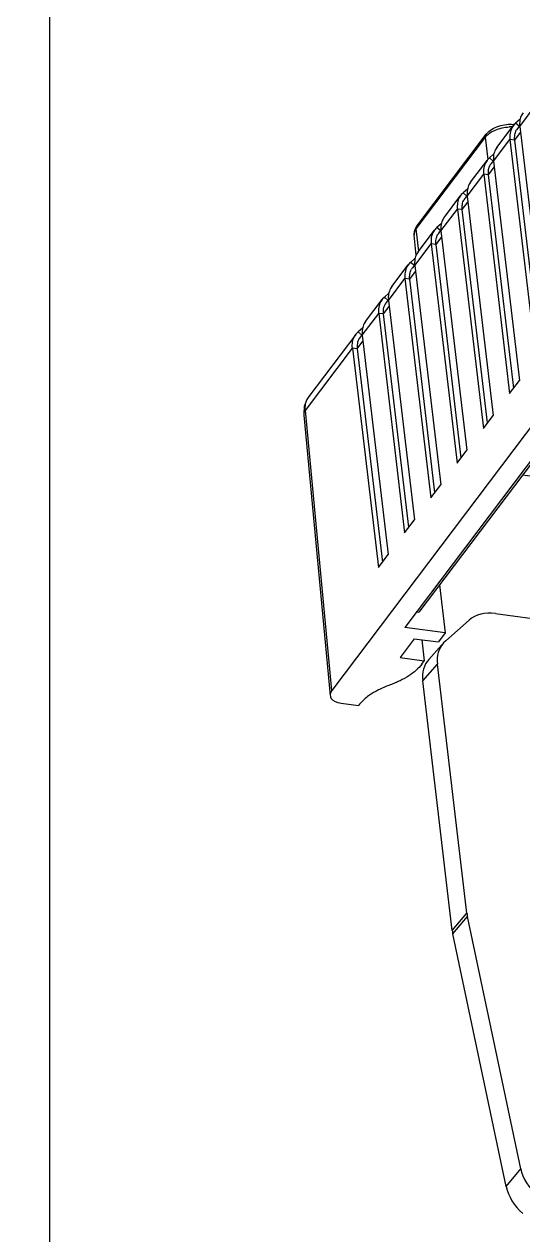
# Model space of a CAD drawing. Header units: millimetres. Extents: x 14343 to 15285, y -9166 to -7819.
# Drawn here: x 14812 to 14850.8, y -8929.8 to -8835.3 of the extents above; entities that cross this region are included whole.
import ezdxf

# ---------------------------------------------------------------- set-up
doc = ezdxf.new("R2010")
doc.units = ezdxf.units.MM

# ---------------------------------------------------------------- blocks, each defined once
blk = doc.blocks.new('u9')
at = {"color": 7, "linetype": 'Continuous'}
for p, q in [((-35.59, 433.181), (-36.721, 431.791)), ((-35.59, 433.181), (-31.432, 413.462)), ((-36.721, 431.791), (-32.573, 412.121)), ((-31.432, 413.462), (-32.573, 412.121)), ((-31.39, 413.209), (-32.532, 411.868)), ((-31.39, 413.209), (-29.089, 393.737)), ((-32.532, 411.868), (-30.236, 392.444)), ((-22.736, 395.483), (-24.088, 395.662)), ((-19.813, 373.006), (-21.866, 394.882)), ((-106.712, 282.145), (-21.997, 394.489)), ((-21.997, 394.489), (-19.946, 372.631)), ((-34.749, 388.488), (-71.573, 393.386)), ((-29.089, 393.737), (-30.236, 392.444)), ((-29.565, 392.062), (-30.572, 390.926)), ((-29.006, 392.435), (-29.21, 392.164)), ((-29.017, 390.526), (-29.21, 392.164)), ((-27.318, 391.912), (-29.21, 392.164)), ((-28.423, 390.447), (-27.318, 391.912)), ((-30.881, 390.601), (-32.701, 389.005)), ((-30.881, 390.601), (-30.71, 390.772)), ((-30.847, 389.993), (-30.315, 390.698)), ((-28.423, 390.447), (-30.315, 390.698)), ((-104.628, 287.541), (-27.69, 389.573)), ((-30.404, 386.243), (-30.847, 389.993)), ((-30.847, 389.993), (-27.69, 389.573)), ((-104.813, 287.566), (-28.794, 388.378)), ((-28.609, 388.353), (-28.794, 388.378)), ((-25.629, 384.896), (-26.394, 383.881)), ((-23.983, 367.823), (-25.95, 384.47)), ((-23.606, 367.777), (-25.629, 384.896)), ((-24.372, 366.765), (-26.394, 383.881)), ((-27.675, 382.182), (-28.44, 381.167)), ((-27.996, 381.756), (-26.029, 365.11)), ((-25.653, 365.066), (-27.675, 382.182)), ((-26.418, 364.051), (-28.44, 381.167)), ((-29.721, 379.469), (-30.487, 378.454)), ((-30.043, 379.043), (-28.076, 362.396)), ((-27.699, 362.353), (-29.721, 379.469)), ((-36.874, 377.664), (-38.03, 377.817)), ((-28.464, 361.338), (-30.487, 378.454)), ((-31.768, 376.755), (-32.533, 375.74)), ((-32.089, 376.329), (-30.122, 359.682)), ((-29.745, 359.639), (-31.768, 376.755)), ((-30.51, 358.624), (-32.533, 375.74)), ((-33.814, 374.042), (-34.579, 373.027)), ((-31.791, 356.925), (-33.814, 374.042)), ((-34.135, 373.615), (-32.168, 356.969)), ((-32.556, 355.911), (-34.579, 373.027)), ((-19.946, 372.631), (-23.606, 367.777)), ((-35.86, 371.328), (-36.625, 370.313)), ((-33.837, 354.212), (-35.86, 371.328)), ((-23.867, 366.707), (-20.216, 371.549)), ((-34.603, 353.197), (-36.625, 370.313)), ((-36.181, 370.902), (-34.214, 354.255)), ((-35.884, 351.498), (-37.906, 368.614)), ((-36.649, 350.483), (-38.671, 367.599)), ((-38.228, 368.188), (-36.261, 351.542)), ((-23.983, 367.823), (-24.427, 367.235)), ((-23.983, 367.823), (-23.606, 367.78)), ((-24.372, 366.765), (-25.653, 365.066)), ((-24.412, 366.193), (-24.049, 366.512)), ((-24.373, 366.703), (-24.201, 366.931)), ((-24.352, 366.769), (-24.047, 366.513)), ((-24.632, 365.695), (-25.913, 363.996)), ((-26.029, 365.11), (-26.473, 364.521)), ((-26.029, 365.11), (-25.653, 365.066)), ((-26.418, 364.051), (-27.699, 362.353)), ((-26.457, 363.483), (-26.095, 363.801)), ((-26.419, 363.99), (-26.247, 364.218)), ((-26.398, 364.055), (-26.095, 363.801)), ((-26.678, 362.981), (-27.959, 361.282)), ((-28.076, 362.396), (-28.52, 361.807)), ((-28.076, 362.396), (-27.699, 362.353)), ((-28.464, 361.338), (-29.745, 359.639)), ((-28.504, 360.769), (-28.141, 361.087)), ((-28.465, 361.276), (-28.293, 361.504)), ((-28.444, 361.341), (-28.141, 361.087)), ((-28.725, 360.267), (-30.006, 358.569)), ((-28.773, 360.204), (-28.585, 358.473)), ((-28.586, 360.534), (-28.426, 358.956)), ((-30.122, 359.682), (-30.566, 359.094)), ((-30.122, 359.682), (-29.745, 359.639)), ((-28.639, 358.254), (-34.041, 351.09)), ((-28.585, 358.473), (-33.987, 351.309)), ((-30.51, 358.624), (-31.791, 356.925)), ((-30.55, 358.056), (-30.187, 358.373)), ((-30.511, 358.562), (-30.339, 358.791)), ((-30.491, 358.628), (-30.187, 358.373)), ((-30.771, 357.554), (-32.052, 355.855)), ((-32.168, 356.969), (-32.612, 356.38)), ((-32.558, 355.849), (-32.386, 356.077)), ((-32.168, 356.969), (-31.791, 356.925)), ((-32.556, 355.911), (-33.837, 354.212)), ((-32.596, 355.342), (-32.234, 355.66)), ((-32.537, 355.914), (-32.234, 355.66)), ((-34.214, 354.255), (-34.658, 353.667)), ((-34.214, 354.255), (-33.837, 354.212)), ((-32.817, 354.84), (-34.098, 353.142)), ((-34.604, 353.135), (-34.432, 353.363)), ((-34.603, 353.197), (-35.884, 351.498)), ((-34.642, 352.628), (-34.28, 352.946)), ((-34.583, 353.201), (-34.28, 352.946)), ((-34.177, 353.057), (-33.987, 351.309)), ((-36.261, 351.542), (-36.704, 350.953)), ((-36.261, 351.542), (-35.884, 351.498)), ((-34.863, 352.127), (-36.144, 350.428)), ((-36.649, 350.483), (-37.93, 348.785)), ((-36.65, 350.422), (-36.478, 350.65)), ((-36.629, 350.487), (-36.326, 350.233)), ((-36.688, 349.915), (-36.326, 350.233))]:
    blk.add_line(p, q, dxfattribs=at)
for points in [[(-20.218, 371.547), (-20.063, 371.785), (-19.856, 372.327)], [(-19.856, 372.327), (-19.807, 372.919), (-19.813, 373.005)]]:
    blk.add_lwpolyline(points, dxfattribs=at)
for centre, radius, start, end in [((-21.281, 372.353), 1.334, 322.94801, 330.88799), ((-25.066, 367.585), 1.084, 322.94094, 330.95857), ((-24.909, 367.493), 1.305, 311.26414, 320.22981), ((-24.917, 367.5), 1.316, 320.21375, 322.96575), ((-27.112, 364.871), 1.084, 322.94094, 330.95857), ((-26.955, 364.781), 1.305, 311.26364, 320.15491), ((-26.964, 364.789), 1.316, 320.13911, 322.95647), ((-29.158, 362.157), 1.084, 322.94094, 330.95857), ((-29.002, 362.068), 1.305, 311.26364, 320.15491), ((-29.01, 362.075), 1.316, 320.13911, 322.95647), ((-31.204, 359.444), 1.084, 322.94094, 330.95857), ((-29.007, 358.899), 0.582, 349.25303, 5.66505), ((-31.048, 359.354), 1.305, 311.26364, 320.15491), ((-31.056, 359.361), 1.316, 320.13911, 322.95647), ((-33.251, 356.73), 1.084, 322.94094, 330.95857), ((-33.094, 356.64), 1.305, 311.26364, 320.15491), ((-33.102, 356.648), 1.316, 320.13911, 322.95647), ((-35.297, 354.017), 1.084, 322.94094, 330.95857), ((-35.14, 353.927), 1.305, 311.26364, 320.15491), ((-35.148, 353.934), 1.316, 320.13911, 322.95647), ((-37.343, 351.303), 1.084, 322.94094, 330.95857), ((-37.186, 351.213), 1.305, 311.26364, 320.15491), ((-37.195, 351.221), 1.316, 320.13911, 322.95647), ((-36.007, 353.656), 3.142, 268.85543, 273.15455), ((-35.923, 352.759), 2.445, 262.4319, 264.74909)]:
    blk.add_arc(centre, radius, start, end, dxfattribs=at)
for centre, major_axis, ratio, start_param, end_param in [((-38.727, 433.471), (2.8, -2.102), 0.734116, 0.697903, 1.460384), ((-39.858, 432.081), (2.8, -2.102), 0.734116, 0.697903, 1.460384), ((-34.57, 413.756), (2.801, -2.103), 0.733206, 0.610143, 0.69729), ((-35.711, 412.415), (2.801, -2.103), 0.733206, 0.610143, 0.69729), ((-23.353, 394.668), (1.482, 0.245), 0.537794, -0.51438, 1.054513), ((-32.269, 394.287), (2.801, -2.107), 0.732421, -0.058156, 0.610568), ((-33.416, 392.994), (2.801, -2.107), 0.732421, 6.225029, 6.893753), ((-35.232, 391.402), (-2.793, 2.116), 0.7329, -4.0536, -3.291119)]:
    blk.add_ellipse(centre, major_axis=major_axis, ratio=ratio, start_param=start_param, end_param=end_param, dxfattribs=at)
for points, start_tangent, end_tangent in [([(-29.006, 392.435), (-28.569, 392.906), (-28.001, 393.341), (-27.319, 393.726), (-26.943, 393.896), (-26.547, 394.049), (-26.347, 394.124), (-25.774, 394.371), (-25.093, 394.756), (-24.793, 394.968), (-24.088, 395.662)], (0.602075, 0.79844), (0.602075, 0.79844)), ([(-19.946, 372.631), (-19.961, 372.139), (-20.115, 371.704)], (0.108325, -0.994115), (-0.486228, -0.873832)), ([(-19.946, 372.631), (-19.812, 372.939), (-19.815, 373.005)], (0.632238, 0.774774), (-0.11391, 0.993491)), ([(-24.118, 367.058), (-23.992, 367.418), (-23.983, 367.823)], (0.485108, 0.874454), (-0.117351, 0.993091)), ([(-23.606, 367.777), (-23.617, 367.291), (-23.767, 366.861), (-23.867, 366.708)], (0.117351, -0.993091), (-0.602286, -0.79828)), ([(-24.382, 366.278), (-24.371, 366.765)], (0.17402, 0.984742), (-0.117351, 0.993091)), ([(-24.632, 365.695), (-24.533, 365.847), (-24.382, 366.278)], (0.602416, 0.798182), (0.17402, 0.984742)), ([(-26.029, 365.11), (-26.039, 364.704), (-26.164, 364.345)], (0.117351, -0.993091), (-0.485108, -0.874454)), ([(-25.913, 363.996), (-25.814, 364.148), (-25.663, 364.58), (-25.652, 365.066)], (0.602415, 0.798183), (-0.117351, 0.993091)), ([(-26.429, 363.565), (-26.417, 364.051)], (0.17402, 0.984742), (-0.117351, 0.993091)), ([(-26.679, 362.981), (-26.579, 363.134), (-26.429, 363.565)], (0.602416, 0.798182), (0.17402, 0.984742)), ([(-28.076, 362.396), (-28.085, 361.991), (-28.211, 361.631)], (0.117351, -0.993091), (-0.485108, -0.874454)), ([(-27.96, 361.282), (-27.86, 361.435), (-27.71, 361.866), (-27.698, 362.353)], (0.602415, 0.798183), (-0.117351, 0.993091)), ([(-28.725, 360.268), (-28.626, 360.42), (-28.475, 360.851)], (0.602416, 0.798182), (0.17402, 0.984742)), ([(-28.475, 360.851), (-28.464, 361.338)], (0.17402, 0.984742), (-0.117351, 0.993091)), ([(-30.122, 359.682), (-30.131, 359.277), (-30.257, 358.918)], (0.117351, -0.993091), (-0.485108, -0.874454)), ([(-30.006, 358.569), (-29.907, 358.721), (-29.756, 359.152), (-29.745, 359.639)], (0.602415, 0.798183), (-0.117351, 0.993091)), ([(-28.426, 358.956), (-28.433, 358.723), (-28.503, 358.486), (-28.525, 358.438)], (0.101002, -0.994886), (-0.4442, -0.895928)), ([(-30.771, 357.554), (-30.672, 357.706), (-30.521, 358.138)], (0.602416, 0.798182), (0.17402, 0.984742)), ([(-30.521, 358.138), (-30.51, 358.624)], (0.17402, 0.984742), (-0.117351, 0.993091)), ([(-28.64, 358.254), (-28.62, 358.284), (-28.585, 358.473)], (0.609951, 0.792439), (-0.108116, 0.994138)), ([(-28.525, 358.438), (-28.639, 358.254)], (-0.4442, -0.895928), (-0.602075, -0.79844)), ([(-28.434, 358.79), (-28.585, 358.473)], (-0.187073, -0.982346), (-0.602075, -0.79844)), ([(-32.168, 356.969), (-32.177, 356.563), (-32.303, 356.204)], (0.117351, -0.993091), (-0.485108, -0.874454)), ([(-32.052, 355.855), (-31.953, 356.008), (-31.802, 356.439), (-31.791, 356.925)], (0.602415, 0.798183), (-0.117351, 0.993091)), ([(-32.817, 354.84), (-32.718, 354.993), (-32.567, 355.424)], (0.602416, 0.798182), (0.17402, 0.984742)), ([(-32.567, 355.424), (-32.556, 355.911)], (0.17402, 0.984742), (-0.117351, 0.993091)), ([(-34.214, 354.255), (-34.224, 353.85), (-34.349, 353.49)], (0.117351, -0.993091), (-0.485108, -0.874454)), ([(-34.098, 353.142), (-33.999, 353.294), (-33.848, 353.725), (-33.837, 354.212)], (0.602415, 0.798183), (-0.117351, 0.993091)), ([(-34.864, 352.127), (-34.764, 352.279), (-34.614, 352.71)], (0.602416, 0.798182), (0.17402, 0.984742)), ([(-34.614, 352.71), (-34.602, 353.197)], (0.17402, 0.984742), (-0.117351, 0.993091)), ([(-36.261, 351.542), (-36.27, 351.136), (-36.396, 350.777)], (0.117351, -0.993091), (-0.485108, -0.874454)), ([(-36.144, 350.428), (-36.045, 350.58), (-35.895, 351.012), (-35.883, 351.498)], (0.602415, 0.798183), (-0.117351, 0.993091)), ([(-36.66, 349.997), (-36.649, 350.483)], (0.17402, 0.984742), (-0.117351, 0.993091)), ([(-34.298, 351.014), (-34.74, 350.769), (-35.269, 350.598), (-35.834, 350.519)], (-0.812542, -0.582903), (-0.998519, -0.054401)), ([(-34.458, 350.714), (-35.014, 350.455), (-35.627, 350.327)], (-0.840752, -0.541421), (-0.995097, -0.098905)), ([(-34.041, 351.09), (-34.458, 350.714)], (-0.602075, -0.79844), (-0.840752, -0.541421)), ([(-33.987, 351.309), (-34.298, 351.014)], (-0.602075, -0.79844), (-0.812542, -0.582903)), ([(-34.042, 351.09), (-34.022, 351.12), (-33.987, 351.309)], (0.609951, 0.792439), (-0.108116, 0.994138)), ([(-36.91, 349.413), (-36.811, 349.566), (-36.66, 349.997)], (0.602416, 0.798182), (0.17402, 0.984742)), ([(-35.627, 350.327), (-36.146, 350.324)], (-0.995097, -0.098905), (-0.995792, 0.091639))]:
    blk.add_spline(points, degree=3, dxfattribs=dict(at, start_tangent=start_tangent, end_tangent=end_tangent))
at = {"layer": 'Defpoints', "color": 2}
for points in [[(0, 673.52), (-470.981, 673.52), (-470.981, 0), (0, 0)], [(0, 673.52), (470.981, 673.52), (470.981, 0), (0, 0)]]:
    blk.add_lwpolyline(points, close=True, dxfattribs=at)

msp = doc.modelspace()

# ---------------------------------------------------------------- block references
at = {"rotation": 180}
msp.add_blockref('u9', (14813.948, -8492.81), dxfattribs=at)

doc.saveas('drawing.dxf')
